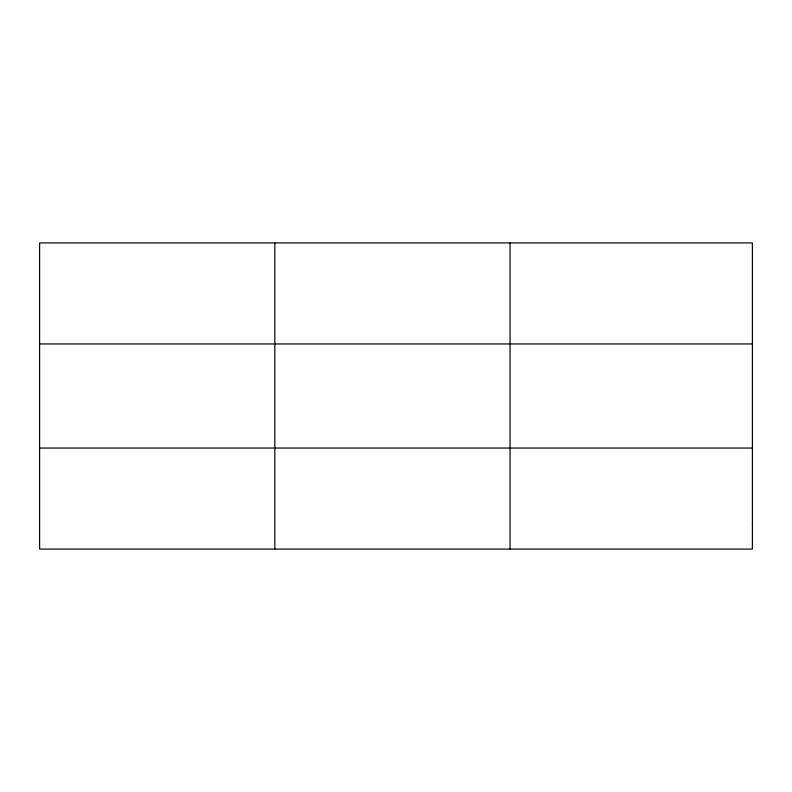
<?xml version="1.0" encoding="UTF-8"?>
<svg xmlns="http://www.w3.org/2000/svg" width="792" height="792" viewBox="0 0 792 792"><rect width="100%" height="100%" fill="white"/><g stroke="black" fill="none" stroke-linecap="round" stroke-linejoin="round"><path stroke-width="1.19" d="M274.824 242.926L274.824 549.074M510.048 242.926L510.048 549.074M39.6 343.956L752.4 343.956M39.6 448.044L752.4 448.044M752.4 523.819L752.4 549.074L39.6 549.074L39.6 242.926L752.4 242.926L752.4 523.819"/></g></svg>
